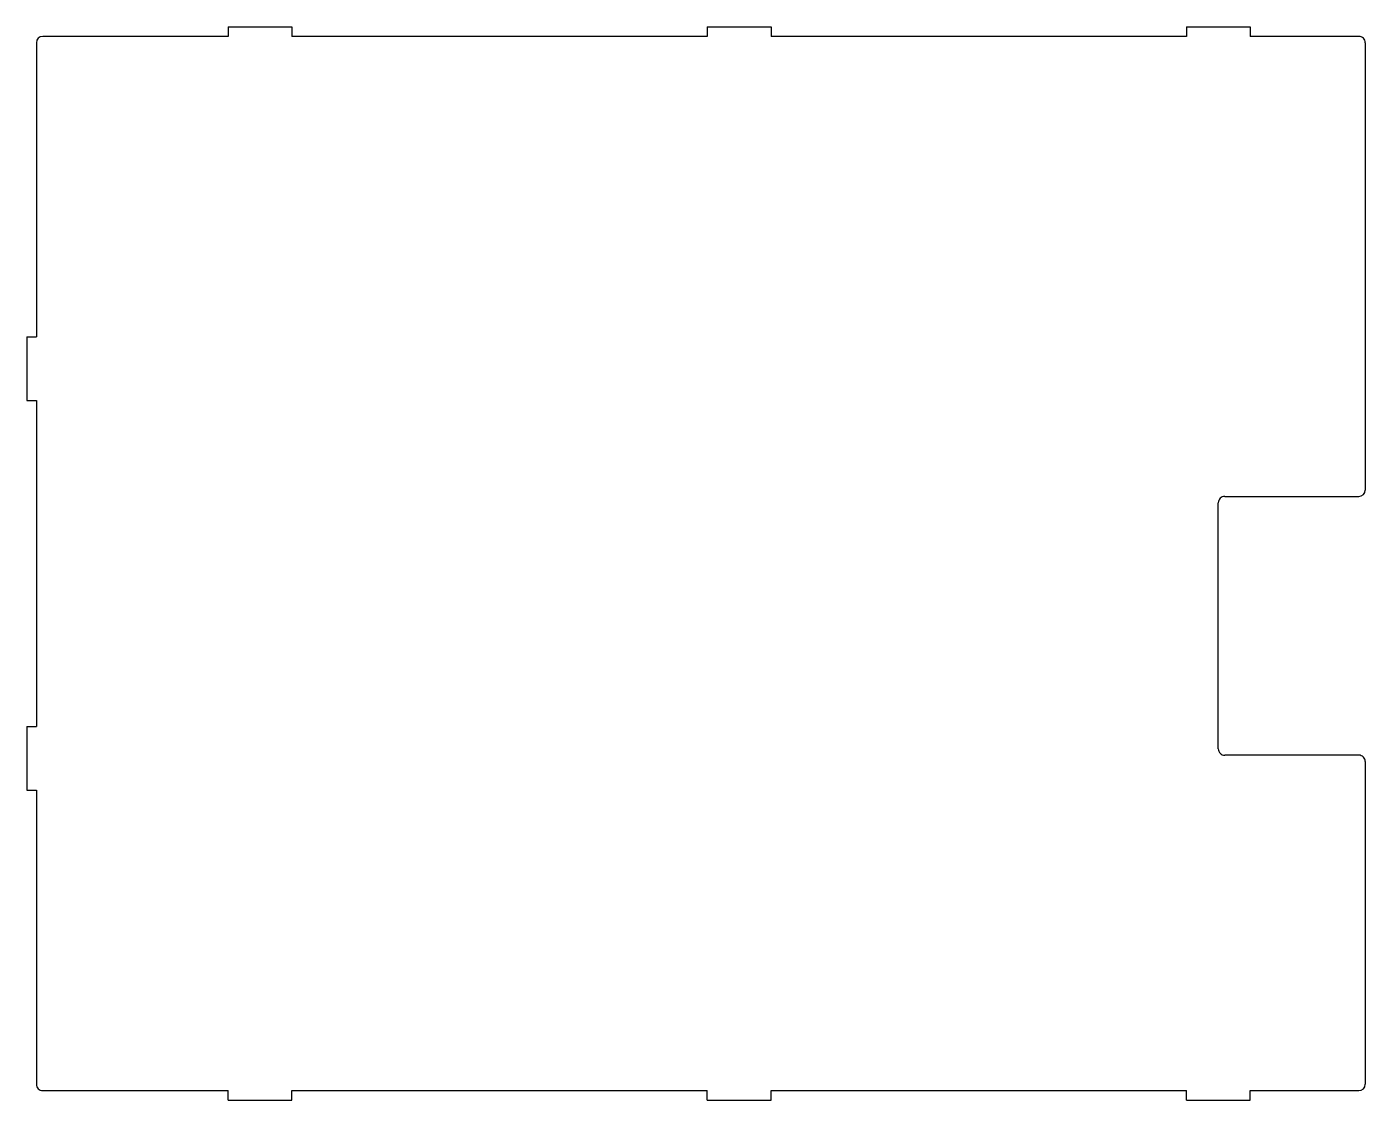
# Model space of a CAD drawing. Extents: x -269 to 150, y 212 to 548.
import ezdxf

# ---------------------------------------------------------------- set-up
doc = ezdxf.new("R2010")
doc.units = 0
doc.layers.add('Shape2DView', color=7, linetype='CONTINUOUS')

msp = doc.modelspace()

# ---------------------------------------------------------------- linework, layer by layer
at = {"layer": 'Shape2DView'}
for p, q in [((-206.457, 544.739), (-264.457, 544.739)), ((-206.457, 547.739), (-186.457, 547.739)), ((-206.457, 547.739), (-206.457, 544.739)), ((-186.457, 547.739), (-186.457, 544.739)), ((-56.4566, 544.739), (-186.457, 544.739)), ((-56.4566, 547.739), (-36.4566, 547.739)), ((-56.4566, 547.739), (-56.4566, 544.739)), ((-36.4566, 547.739), (-36.4566, 544.739)), ((93.5434, 544.739), (-36.4566, 544.739)), ((93.5434, 547.739), (113.543, 547.739)), ((93.5434, 547.739), (93.5434, 544.739)), ((113.543, 547.739), (113.543, 544.739)), ((147.543, 544.739), (113.543, 544.739)), ((-266.457, 542.739), (-266.457, 450.739)), ((149.543, 542.739), (149.543, 402.739)), ((-269.457, 450.739), (-266.457, 450.739)), ((-269.457, 450.739), (-269.457, 430.739)), ((-269.457, 430.739), (-266.457, 430.739)), ((-266.457, 430.739), (-266.457, 328.739)), ((103.543, 321.739), (103.543, 398.739)), ((105.543, 400.739), (147.543, 400.739)), ((-269.457, 328.739), (-266.457, 328.739)), ((-269.457, 328.739), (-269.457, 308.739)), ((147.543, 319.739), (105.543, 319.739)), ((149.543, 317.739), (149.543, 216.739)), ((-269.457, 308.739), (-266.457, 308.739)), ((-266.457, 308.739), (-266.457, 216.739)), ((-264.457, 214.739), (-206.457, 214.739)), ((-206.457, 211.739), (-206.457, 214.739)), ((-186.457, 211.739), (-186.457, 214.739)), ((-186.457, 214.739), (-56.4566, 214.739)), ((-56.4566, 211.739), (-56.4566, 214.739)), ((-36.4566, 211.739), (-36.4566, 214.739)), ((-36.4566, 214.739), (93.5434, 214.739)), ((93.5434, 211.739), (93.5434, 214.739)), ((113.543, 214.739), (147.543, 214.739)), ((113.543, 211.739), (113.543, 214.739)), ((-206.457, 211.739), (-186.457, 211.739)), ((-56.4566, 211.739), (-36.4566, 211.739)), ((93.5434, 211.739), (113.543, 211.739))]:
    msp.add_line(p, q, dxfattribs=at)
for centre, major_axis, start_param, end_param in [((-264.457, 542.739), (0, 2), 0, -4.71239), ((147.543, 542.739), (0, 2), -1.5708, 0), ((147.543, 402.739), (0, 2), -3.14159, -1.5708), ((105.543, 398.739), (0, -2), 3.14159, 4.71239), ((105.543, 321.739), (0, -2), 4.71239, 6.28319), ((147.543, 317.739), (0, 2), -1.5708, 0), ((-264.457, 216.739), (0, 2), -4.71239, -3.14159), ((147.543, 216.739), (0, 2), -3.14159, -1.5708)]:
    msp.add_ellipse(centre, major_axis=major_axis, ratio=1, start_param=start_param, end_param=end_param, dxfattribs=at)

doc.saveas('drawing.dxf')
